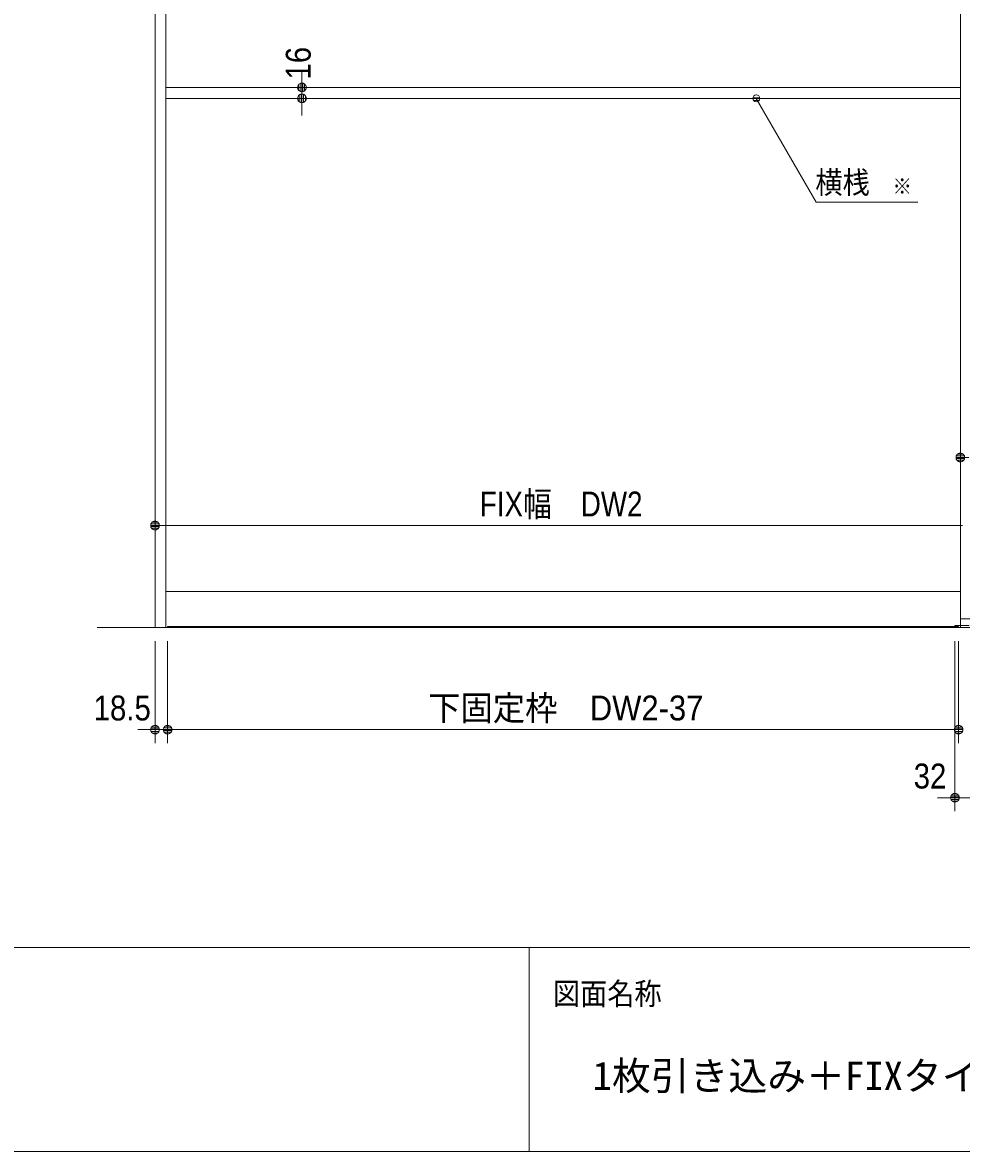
# Model space of a CAD drawing. Units: millimetres, scale not verified. Extents: x -6062 to 6062, y -3045 to 3045.
# Drawn here: x -4682 to -3302, y -2770 to -1111 of the extents above; entities that cross this region are included whole.
import ezdxf
from ezdxf.enums import TextEntityAlignment as Align

# ---------------------------------------------------------------- set-up
doc = ezdxf.new("R2010")
doc.units = ezdxf.units.MM
doc.header["$LTSCALE"] = 20
for name, color, linetype, lineweight in [('0-0_3一般', 7, 'Continuous', 9), ('0-1_2寸法-3', 7, 'Continuous', 9), ('0-2_2寸法-1', 7, 'Continuous', 9), ('0-3_0', 7, 'Continuous', 9), ('0-4_2寸法-2', 7, 'Continuous', 9), ('0-5_1図面枠', 7, 'Continuous', 9)]:
    doc.layers.add(name, color=color, linetype=linetype, lineweight=lineweight)
doc.styles.add('ＭＳ ゴシック', font='')
doc.styles.add('ＭＳ Ｐゴシック', font='')
doc.styles.get('ＭＳ ゴシック').set_extended_font_data('MS Gothic')
doc.styles.get('ＭＳ Ｐゴシック').set_extended_font_data('MS PGothic')

# ---------------------------------------------------------------- blocks, each defined once
blk = doc.blocks.new('グループ-63')
at = {"layer": '0-0_3一般'}
for p, q in [((-54000, 7000), (-54000, -40000)), ((-55696.5, -40000), (-4456.5, -40000))]:
    blk.add_line(p, q, dxfattribs=at)
blk = doc.blocks.new('グループ-64')
at = {"layer": '0-0_3一般'}
for p, q in [((-54000, -40000), (-54000, 6840)), ((-53680, -40000), (-53680, 6840)), ((-30320, 6840), (-30320, -40000)), ((-30320, -24120), (-53680, -24120)), ((-30320, -24440), (-53680, -24440)), ((-53680, -38940), (-30320, -38940)), ((-6320, -39740), (-30320, -39740)), ((-54000, -40000), (-30000, -40000)), ((-30480, -39942), (-30060, -39942))]:
    blk.add_line(p, q, dxfattribs=at)
for points in [[(-30320, -39740), (-30320, 6100), (-6320, 6100)], [(-29840, -40000), (-30480, -40000), (-30480, -39942)]]:
    blk.add_lwpolyline(points, dxfattribs=at)
blk.add_lwpolyline([(-53630, -39970), (-53630, -40000), (-30370, -40000), (-30370, -39970)], close=True, dxfattribs=at)
blk = doc.blocks.new('グループ-65')
at = {"layer": '0-0_3一般'}
for name in ['グループ-63', 'グループ-64']:
    blk.add_blockref(name, (0, 0), dxfattribs=at)
blk = doc.blocks.new('_Dot')
at = {"layer": '0-3_0'}
for p, q in [((-10, 0), (-20, 0)), ((9.78, 2), (-9.78, 2)), ((7.99, 6), (-7.99, 6)), ((9.16, -3.98), (-9.16, -3.98)), ((6, -7.98), (-6, -7.98))]:
    blk.add_line(p, q, dxfattribs=at)
for points in [[(10, 0), (9.92, 1.25), (9.69, 2.49), (9.3, 3.68), (8.76, 4.82), (8.09, 5.88), (7.29, 6.85), (6.37, 7.71), (5.36, 8.44), (4.26, 9.05), (3.09, 9.51), (1.87, 9.82), (0.63, 9.98), (-0.63, 9.98), (-1.87, 9.82), (-3.09, 9.51), (-4.26, 9.05), (-5.36, 8.44), (-6.37, 7.71), (-7.29, 6.85), (-8.09, 5.88), (-8.76, 4.82), (-9.3, 3.68), (-9.69, 2.49), (-9.92, 1.25), (-10, 0), (0, 0)], [(-10, 0), (-9.92, -1.25), (-9.69, -2.49), (-9.3, -3.68), (-8.76, -4.82), (-8.09, -5.88), (-7.29, -6.85), (-6.37, -7.71), (-5.36, -8.44), (-4.26, -9.05), (-3.09, -9.51), (-1.87, -9.82), (-0.63, -9.98), (0.63, -9.98), (1.87, -9.82), (3.09, -9.51), (4.26, -9.05), (5.36, -8.44), (6.37, -7.71), (7.29, -6.85), (8.09, -5.88), (8.76, -4.82), (9.3, -3.68), (9.69, -2.49), (9.92, -1.25), (10, 0), (0, 0)]]:
    blk.add_lwpolyline(points, close=True, dxfattribs=at)
blk = doc.blocks.new('グループ-74')
at = {"layer": '0-5_1図面枠'}
for p, q in [((-80000, -49400), (80000, -49400)), ((-43000, -49400), (-43000, -55400))]:
    blk.add_line(p, q, dxfattribs=at)
blk.add_lwpolyline([(-80000, 55400), (80000, 55400), (80000, -55400), (-80000, -55400)], close=True, dxfattribs=at)
blk = doc.blocks.new('図面枠')
at = {"layer": '0-5_1図面枠'}
blk.add_blockref('グループ-74', (0, 0), dxfattribs=at)
at = {"layer": '0-5_1図面枠', "style": 'ＭＳ ゴシック', "width": 0.9}
blk.add_text('図面名称', height=650.9, dxfattribs=at).set_placement((-42300.1, -51283.9), align=Align.BOTTOM_LEFT)

msp = doc.modelspace()

# ---------------------------------------------------------------- linework, layer by layer
at = {"layer": '0-1_2寸法-3'}
for p, q in [((-3598.61, -1221.01), (-3608.39, -1221.01)), ((-3599.5, -1225.01), (-3607.5, -1225.01)), ((-3603.33, -1217.01), (-3603.67, -1217.01)), ((-3603.33, -1217.01), (-3603.67, -1217.01))]:
    msp.add_line(p, q, dxfattribs=at)
msp.add_lwpolyline([(-3366.16, -1374.84), (-3515.26, -1374.84), (-3603.5, -1222)], dxfattribs=at)
msp.add_circle((-3603.5, -1222), 5.01, dxfattribs=at)
msp.add_circle((-3603.5, -1222), 5.01, dxfattribs=at)
at = {"layer": '0-2_2寸法-1'}
for p, q in [((-3303.5, -1730), (-3303.3, -1730)), ((-4487.5, -1830), (-4487.3, -1830)), ((-4474.79, -1850), (-3300.21, -1850)), ((-4469, -2020), (-4469, -2170)), ((-3306, -2020), (-3306, -2170)), ((-4456.29, -2150), (-3318.71, -2150))]:
    msp.add_line(p, q, dxfattribs=at)
at = {"layer": '0-4_2寸法-2'}
for p, q in [((-4271.5, -1193.29), (-4271.5, -1180.58)), ((-4271.5, -1206), (-4271.5, -1222)), ((-4251.5, -1206), (-4251.3, -1206)), ((-4251.5, -1222), (-4251.3, -1222)), ((-4271.5, -1234.71), (-4271.5, -1247.42)), ((-4487.5, -2020), (-4487.5, -2170)), ((-4469, -2020), (-4469, -2170)), ((-3311.5, -2020), (-3311.5, -2270)), ((-4500.21, -2150), (-4512.92, -2150)), ((-4487.5, -2150), (-4469, -2150)), ((-4456.29, -2150), (-4443.58, -2150)), ((-3324.21, -2250), (-3336.92, -2250)), ((-3279.5, -2250), (-3311.5, -2250))]:
    msp.add_line(p, q, dxfattribs=at)

# ---------------------------------------------------------------- block references
at = {"layer": '0-0_3一般', "xscale": 0.05, "yscale": 0.05}
msp.add_blockref('グループ-65', (-1787.5, 0), dxfattribs=at)
at = {"layer": '0-2_2寸法-1', "xscale": 0.6356201, "yscale": 0.6356201, "rotation": 180}
for p in [(-3303.5, -1750), (-4487.5, -1850), (-4469, -2150)]:
    msp.add_blockref('_Dot', p, dxfattribs=at)
at = {"layer": '0-2_2寸法-1', "xscale": 0.6356201, "yscale": 0.6356201}
msp.add_blockref('_Dot', (-3306, -2150), dxfattribs=at)
at = {"layer": '0-4_2寸法-2', "xscale": 0.6356201, "yscale": 0.6356201}
for p, rotation in [((-4271.5, -1206), 270), ((-4271.5, -1222), 90), ((-4469, -2150), 180)]:
    msp.add_blockref('_Dot', p, dxfattribs=dict(at, rotation=rotation))
for p in [(-4487.5, -2150), (-3311.5, -2250)]:
    msp.add_blockref('_Dot', p, dxfattribs=at)
at = {"layer": '0-5_1図面枠', "xscale": 0.05, "yscale": 0.05}
msp.add_blockref('図面枠', (-1787.5, 0), dxfattribs=at)

# ---------------------------------------------------------------- texts
at = {"layer": '0-1_2寸法-3', "style": 'ＭＳ ゴシック', "width": 0.9}
for s, height, p in [('横桟', 32.55, (-3516.61, -1371.66)), ('※', 23.31, (-3403.26, -1369.88))]:
    msp.add_text(s, height=height, dxfattribs=at).set_placement(p, align=Align.BOTTOM_LEFT)
at = {"layer": '0-2_2寸法-1', "style": 'ＭＳ Ｐゴシック'}
for s, height, width, p in [('FIX幅\u3000DW2', 36.69, 0.85, (-4010, -1847.65)), ('下固定枠\u3000DW2-37', 36.66, 0.95, (-4085.87, -2147.47))]:
    msp.add_text(s, height=height, dxfattribs=dict(at, width=width)).set_placement(p, align=Align.BOTTOM_LEFT)
at = {"layer": '0-4_2寸法-2', "style": 'ＭＳ Ｐゴシック', "width": 0.9}
msp.add_text('16', height=36.66, rotation=90, dxfattribs=at).set_placement((-4247.53, -1194.33), align=Align.BOTTOM_LEFT)
for s, height, p in [('18.5', 36.69, (-4577.71, -2147.52)), ('32', 36.66, (-3372.09, -2247.52))]:
    msp.add_text(s, height=height, dxfattribs=at).set_placement(p, align=Align.BOTTOM_LEFT)
at = {"layer": '0-5_1図面枠', "style": 'ＭＳ ゴシック'}
msp.add_text('1枚引き込み＋FIXタイプ \u3000特寸 左勝手L-N', height=41.84, dxfattribs=at).set_placement((-3844.15, -2692.37), align=Align.BOTTOM_LEFT)

doc.saveas('drawing.dxf')
